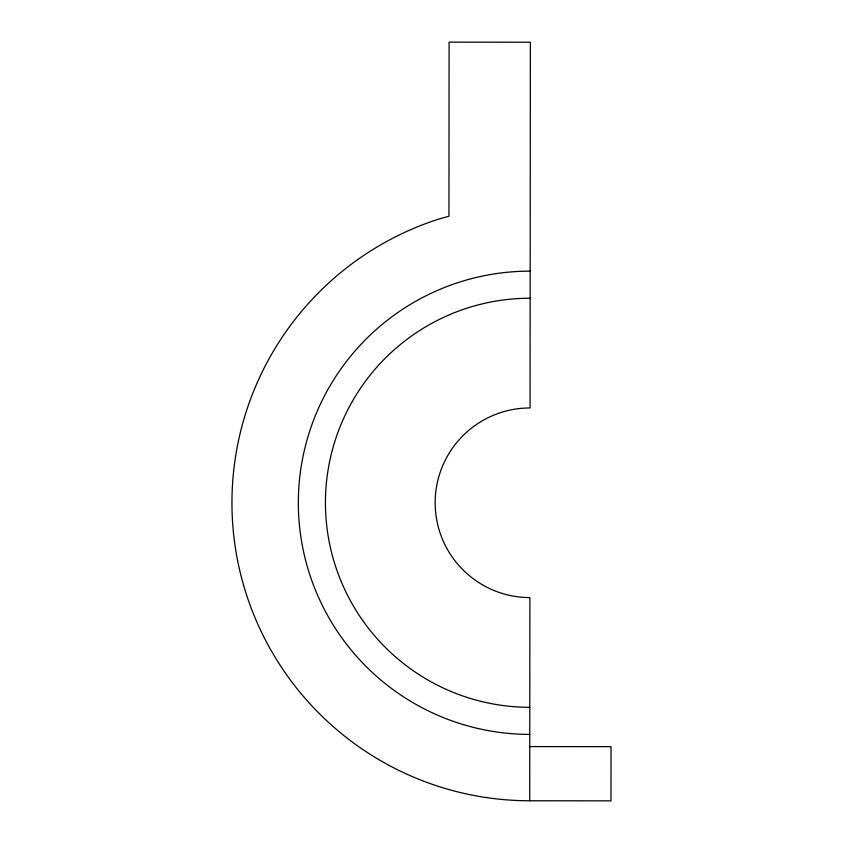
<?xml version="1.0" encoding="UTF-8"?>
<svg xmlns="http://www.w3.org/2000/svg" width="843" height="843" viewBox="0 0 843 843"><rect width="100%" height="100%" fill="white"/><g stroke="black" fill="none" stroke-linecap="round" stroke-linejoin="round"><path stroke-width="1.26" d="M529.71 800.776L529.889 597.592A94.816 94.816 0 0 1 435.157 502.691A94.816 94.816 0 0 1 530.057 407.959L530.373 42.224L449.098 42.15L448.95 216.229L438.128 219.275A298 298 0 0 0 529.71 800.776L610.985 800.85L611.027 746.666L529.762 746.592M529.773 734.401A231.635 231.635 0 0 1 298.338 502.576A231.635 231.635 0 0 1 530.173 271.14M529.794 707.309A204.543 204.543 0 0 1 325.43 502.597A204.543 204.543 0 0 1 530.152 298.232"/></g></svg>
